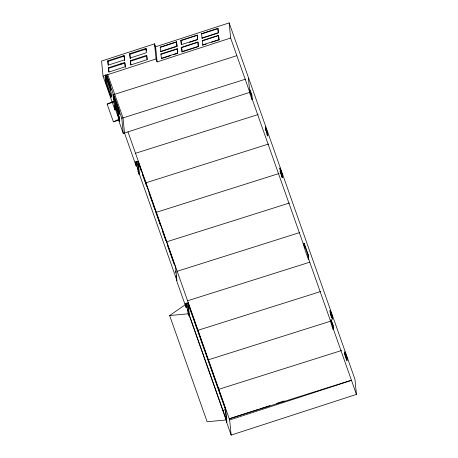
<?xml version="1.0" encoding="UTF-8"?>
<svg xmlns="http://www.w3.org/2000/svg" width="458" height="458" viewBox="0 0 458 458"><rect width="100%" height="100%" fill="white"/><g stroke="black" fill="none" stroke-linecap="round" stroke-linejoin="round"><path stroke-width="0.69" d="M226.349 419.957L207.131 421.738L169.643 315.533L185.456 304.57M222.949 410.774L225.605 409.046L188.112 302.841L187.797 302.944L189.074 315.917L189.383 315.814L188.112 302.841M119.04 120.013L113.401 121.845L107.149 104.143L112.714 101.533M113.401 121.845L119.578 118.948L117.958 114.357M155.606 46.79L229.149 22.9L230.637 38.031L157.088 61.922L155.606 46.79L154.564 43.836L101.567 61.051L103.05 76.183L114.924 109.817L115.548 109.611L115.124 105.288L114.5 105.495L114.924 109.817M124.038 55.538L124.462 59.861L108.174 65.15L107.75 60.828L124.038 55.538L124.37 57.364M129.677 53.706L130.307 58.618L129.677 53.706L145.965 48.416L146.354 50.861M108.323 65.122L107.962 61.418L124.25 56.128M129.883 54.296L146.171 49.006M160.752 51.691L160.226 47.071L176.513 41.781L177.04 46.401L176.513 41.781M197.186 35.066L197.61 39.394L181.322 44.684L180.899 40.356L197.186 35.066L197.65 39.067M202.098 38.26L201.572 33.646L217.859 28.356L217.962 28.648L218.386 32.97L202.098 38.26L201.995 37.968L218.283 32.678L217.859 28.356M176.616 42.079L160.329 47.369L160.226 47.071M181.362 44.357L181.002 40.653L197.289 35.363M217.962 28.648L201.675 33.938L201.572 33.646M130.101 58.029L146.388 52.739L145.965 48.416M125.143 66.782L108.855 72.072L108.431 67.744L124.719 62.454L125.349 67.372M146.64 55.332L147.07 59.66L130.782 64.95L130.353 60.622L146.64 55.332L146.852 55.922L130.564 61.212L130.925 64.922M109.004 72.043L108.638 68.334L124.925 63.044L125.292 66.754M160.649 51.399L176.937 46.103M161.434 51.473L176.359 46.624M189.566 42.331L197.032 39.909M161.428 58.595L160.907 54.01L177.194 48.72L177.721 53.34L177.194 48.72M181.58 47.3L197.867 42.01L197.971 42.302L198.394 46.624L182.101 51.886L181.58 47.3L182.101 51.886M206.169 44.077L202.774 45.17L202.253 40.585L218.535 35.295L219.067 39.909L211.602 42.325M177.298 49.017L161.01 54.307L160.907 54.01M181.683 47.592L197.971 42.302M218.643 35.587L202.356 40.877L202.253 40.585M103.05 76.183L156.046 58.973L154.564 43.836M105.122 77.368L105.752 77.167L106.176 81.49L111.592 96.833L110.962 97.033L105.546 81.696L105.122 77.368L105.592 78.702M105.546 81.696L106.176 81.49M109.863 85.795L110.487 85.589L106.72 74.917M110.286 90.117L110.91 89.911L110.487 85.589M112.983 94.646L113.613 94.44L119.028 109.783L119.452 114.105L118.822 114.305L113.407 98.968L112.983 94.646L113.458 95.98M113.407 98.968L114.036 98.762L113.613 94.44M114.031 100.737L114.66 100.531M107.149 104.143L112.788 102.311M115.124 105.288L119.292 117.088L118.662 117.294L119.091 121.616L123.254 133.415L249.799 92.316L248.419 78.261M123.254 133.415L121.771 118.284L245.694 79.125M119.091 121.616L119.715 121.416L119.292 117.088M252.295 99.397L251.98 99.495L250.108 94.188L250.423 94.085L249.999 89.762L251.871 95.069L252.295 99.397L304.57 247.492L304.261 247.589L308.423 259.394L308.738 259.291L308.314 254.969L304.146 243.164L304.57 247.492M251.98 99.495L251.556 95.172L251.871 95.069M136.375 161.525L136.799 165.848L136.169 166.054L135.745 161.726L136.375 161.525L138.247 166.832L138.671 171.16L138.047 171.361L139.089 174.309L139.398 174.212L138.127 161.239L137.812 161.342L139.089 174.309M265.44 130.124L265.755 130.026L265.434 126.78L267.518 132.683L267.838 135.923L265.755 130.026M266.831 134.062L267.524 136.026L267.203 132.786L267.518 132.683M280.015 168.08L279.701 168.183L281.784 174.086L282.099 177.326L282.414 177.223L282.099 173.983L280.015 168.08L280.33 171.326L282.414 177.223M280.33 171.326L280.021 171.429L282.099 177.326M280.743 171.137L281.057 171.034M281.784 174.086L282.099 173.983M175.305 267.546L175.614 267.443L138.127 161.239M186.154 307.656L185.73 303.333L186.36 303.127L186.784 307.45L186.154 307.656L176.576 280.514L176.891 280.411L175.614 267.443M308.423 259.394L307.999 255.066L308.314 254.969M189.074 315.917L188.032 312.969L188.656 312.762L188.232 308.44L186.36 303.127M330.207 310.278L330.527 313.518L332.611 319.421L332.29 316.18L330.207 310.278L329.897 310.381L331.976 316.278L332.187 318.442L332.502 318.339M330.418 312.442L330.109 312.539L330 311.463M330.934 313.329L331.249 313.226M331.976 316.278L332.29 316.18M333.521 329.502L333.206 329.605L331.334 324.293L330.911 319.97L331.226 319.867L333.098 325.18L333.521 329.502L356.433 394.407L231.141 435.1L226.561 422.121L225.29 409.149L187.797 302.944M331.334 324.293L331.649 324.19L331.226 319.867M333.206 329.605L332.783 325.283L333.098 325.18M345.103 354.824L347.187 360.721L346.872 357.48L344.788 351.578L345.103 354.824L344.794 354.921L344.662 353.628M346.809 360.177L346.557 357.584L346.872 357.48M258.364 409.326L229.24 418.789L351.229 380.249M259.72 408.891L269.876 405.588M276.649 403.389L284.097 400.968M231.141 435.1L229.658 419.969L351.561 380.369M226.561 422.121L226.876 422.018L225.605 409.046M181.998 51.594L198.291 46.332L197.867 42.01M218.535 35.295L218.964 39.617L202.671 44.878L202.774 45.17M161.325 58.303L177.618 53.048M162.109 58.378L170.931 55.532M173.645 54.657L177.04 53.557M114.695 94.279L236.677 55.739M135.522 153.281L258.186 114.523M145.936 182.782L268.6 144.024M156.35 212.283L279.014 173.525M166.764 241.784L289.427 203.026M177.172 271.285L299.841 232.527M187.585 300.786L309.574 262.245M197.999 330.287L320.669 291.528M208.413 359.788L331.082 321.029M218.827 389.289L341.496 350.53M169.643 315.533L188.862 313.753L226.452 420.255M229.149 22.9L354.95 379.27L356.433 394.407M265.354 127.542L267.203 132.786M344.708 352.334L346.557 357.584M330.441 314.28L331.603 317.554M345.023 355.58L346.643 360.165M249.919 90.524L251.556 95.172M303.837 243.267L307.999 255.066M330.911 319.97L332.783 325.283M230.637 38.031L250.423 94.085M308.738 259.291L331.649 324.19M218.964 39.617L219.067 39.909M198.291 46.332L198.394 46.624M180.899 40.356L181.002 40.653M154.735 45.565L155.777 48.519M156.046 58.973L157.088 61.922M130.353 60.622L130.564 61.212M124.462 59.861L124.673 60.45L124.49 58.601M120.958 63.679L121.17 64.269M107.75 60.828L107.962 61.418M108.431 67.744L108.638 68.334M107.59 74.162L123.025 117.878L124.507 133.009L136.169 166.054M127.948 131.824L229.658 419.969M137.812 161.342L141.138 170.748M142.558 174.784L146.594 186.211M148.964 192.933L152.05 201.669M152.76 203.69L154.896 209.735M155.371 211.081L160.357 225.199M162.252 230.574L165.813 240.656M167.473 245.362L174.114 264.186M106.559 75.192L113.452 94.72M113.927 96.066L121.771 118.284M105.495 74.574L110.91 89.911M114.036 98.762L119.452 114.105M135.745 161.726L136.215 163.054M185.73 303.333L186.2 304.662M105.105 75.444L111.162 92.505L111.592 96.833M136.799 165.848L138.671 171.16M186.784 307.45L188.656 312.762M139.398 174.212L176.891 280.411M189.383 315.814L226.876 422.018M116.801 111.076L113.332 101.247L113.418 102.111M117.277 113.361L118.433 116.635M115.548 109.611L119.715 121.416M303.894 243.885L304.261 247.589M249.868 91.715L250.108 94.188M187.666 309.259L188.032 312.969M175.637 270.959L175.838 273.008M176.107 275.739L176.576 280.514M146.909 56.54L147.213 59.632M137.681 167.657L138.047 171.361M119.578 118.948L119.664 119.813M118.702 113.074L118.822 114.305M110.842 95.796L110.962 97.033"/></g></svg>
